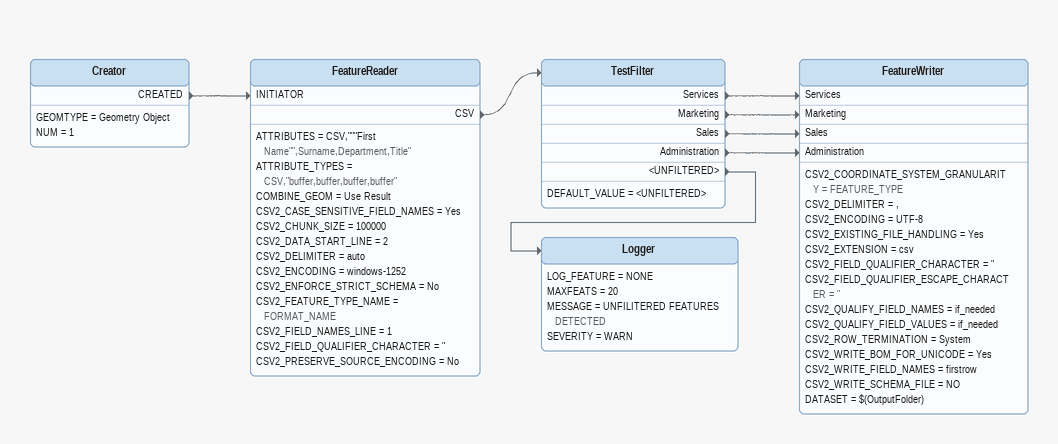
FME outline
Creator
    GEOMTYPE = Geometry Object
    NUM = 1
    CREATED -> FeatureReader [INITIATOR]
FeatureReader
    ATTRIBUTES = CSV,"""First Name"",Surname,Department,Title"
    ATTRIBUTE_TYPES = CSV,"buffer,buffer,buffer,buffer"
    COMBINE_GEOM = Use Result
    CSV2_CASE_SENSITIVE_FIELD_NAMES = Yes
    CSV2_CHUNK_SIZE = 100000
    CSV2_DATA_START_LINE = 2
    CSV2_DELIMITER = auto
    CSV2_ENCODING = windows-1252
    CSV2_ENFORCE_STRICT_SCHEMA = No
    CSV2_FEATURE_TYPE_NAME = FORMAT_NAME
    CSV2_FIELD_NAMES_LINE = 1
    CSV2_FIELD_QUALIFIER_CHARACTER = "
    CSV2_PRESERVE_SOURCE_ENCODING = No
    CSV -> TestFilter
TestFilter
    DEFAULT_VALUE = <UNFILTERED>
    Services -> FeatureWriter [Services]
    Marketing -> FeatureWriter [Marketing]
    Sales -> FeatureWriter [Sales]
    Administration -> FeatureWriter [Administration]
    <UNFILTERED> -> Logger
FeatureWriter
    CSV2_COORDINATE_SYSTEM_GRANULARITY = FEATURE_TYPE
    CSV2_DELIMITER = ,
    CSV2_ENCODING = UTF-8
    CSV2_EXISTING_FILE_HANDLING = Yes
    CSV2_EXTENSION = csv
    CSV2_FIELD_QUALIFIER_CHARACTER = "
    CSV2_FIELD_QUALIFIER_ESCAPE_CHARACTER = "
    CSV2_QUALIFY_FIELD_NAMES = if_needed
    CSV2_QUALIFY_FIELD_VALUES = if_needed
    CSV2_ROW_TERMINATION = System
    CSV2_WRITE_BOM_FOR_UNICODE = Yes
    CSV2_WRITE_FIELD_NAMES = firstrow
    CSV2_WRITE_SCHEMA_FILE = NO
    DATASET = $(OutputFolder)
Logger
    LOG_FEATURE = NONE
    MAXFEATS = 20
    MESSAGE = UNFILITERED FEATURES DETECTED
    SEVERITY = WARN
